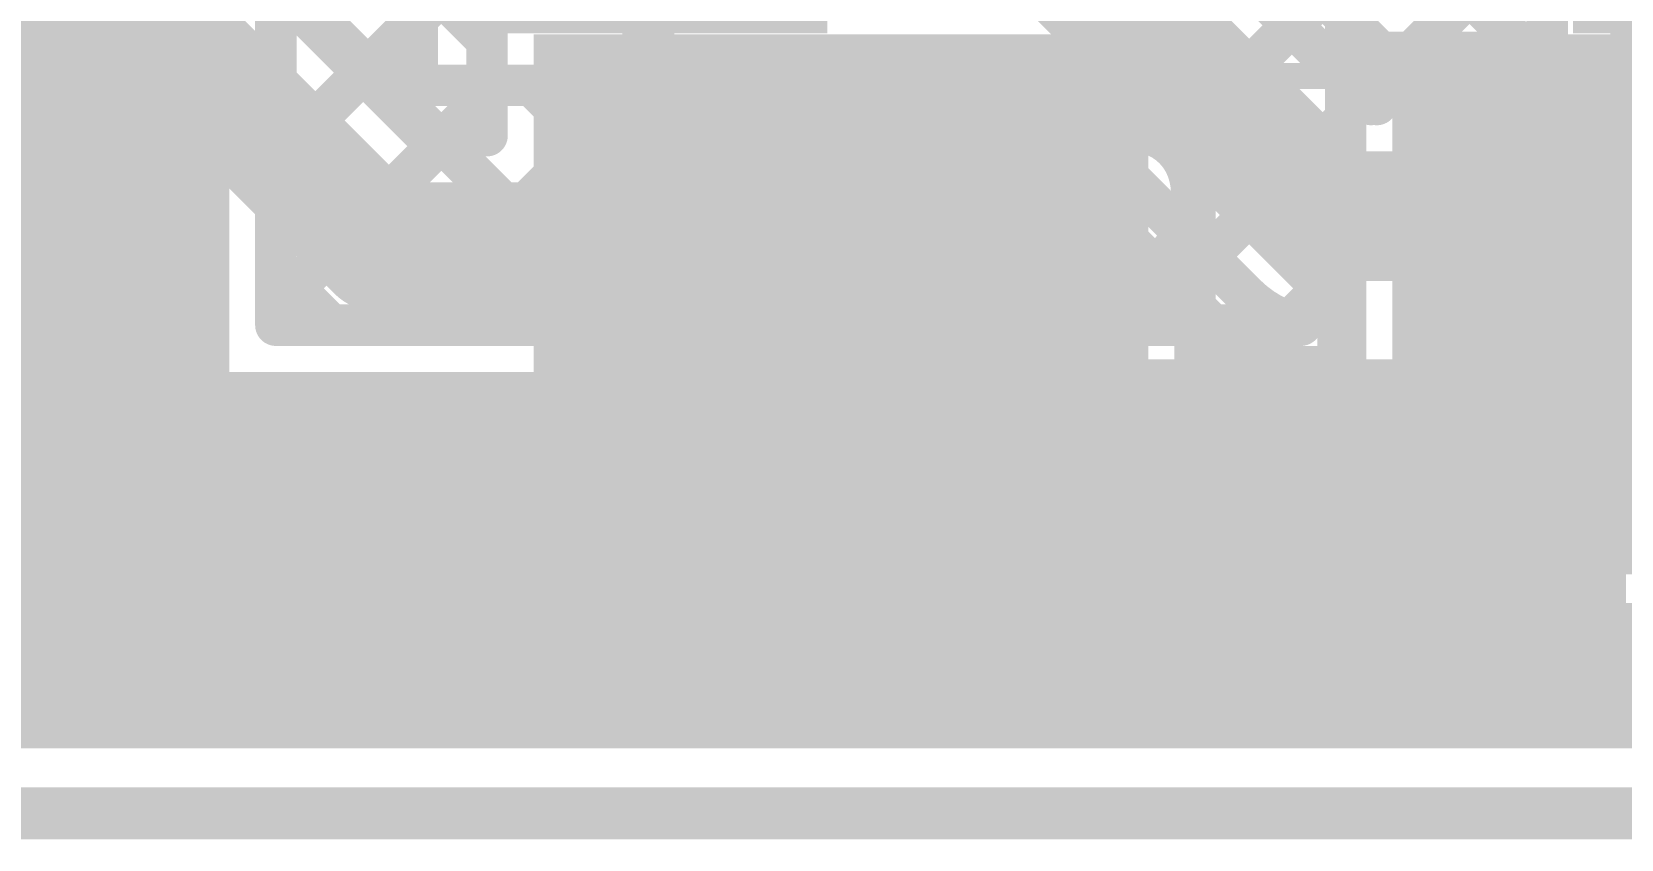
# Model space of a CAD drawing. Header units: millimetres. Extents: x -0.01 to 3.73, y -0.01 to 3.05.
# Drawn here: x 1.961 to 2.2671, y -0.005 to 0.1505 of the extents above; entities that cross this region are included whole.
import ezdxf

# ---------------------------------------------------------------- set-up
doc = ezdxf.new("R2010")
doc.units = ezdxf.units.MM
doc.header["$MEASUREMENT"] = 0
for name, color, linetype in [('BottomLayer', 5, 'Continuous'), ('BottomPaste', 16, 'Continuous'), ('BottomSolder', 6, 'Continuous'), ('Mechanical2', 216, 'Continuous'), ('TopLayer', 1, 'Continuous'), ('TopOverlay', 2, 'Continuous'), ('TopPaste', 8, 'Continuous'), ('TopSolder', 216, 'Continuous')]:
    doc.layers.add(name, color=color, linetype=linetype)
doc.styles.add('Arial', font='', dxfattribs={"height": 0.2})
doc.styles.get('Arial').set_extended_font_data('Arial')

# ---------------------------------------------------------------- blocks, each defined once
blk = doc.blocks.new('SOIC_8_14')
at = {"layer": 'TopLayer'}
for points in [[(-0.07579, 0.08681), (-0.07579, 0.06319), (-0.13681, 0.06319), (-0.13681, 0.08681)], [(0.13681, 0.08681), (0.13681, 0.06319), (0.07579, 0.06319), (0.07579, 0.08681)], [(-0.07579, 0.03681), (-0.07579, 0.01319), (-0.13681, 0.01319), (-0.13681, 0.03681)], [(0.13681, 0.03681), (0.13681, 0.01319), (0.07579, 0.01319), (0.07579, 0.03681)], [(-0.07579, -0.01319), (-0.07579, -0.03681), (-0.13681, -0.03681), (-0.13681, -0.01319)], [(0.13681, -0.01319), (0.13681, -0.03681), (0.07579, -0.03681), (0.07579, -0.01319)], [(-0.07579, -0.06319), (-0.07579, -0.08681), (-0.13681, -0.08681), (-0.13681, -0.06319)], [(0.13681, -0.06319), (0.13681, -0.08681), (0.07579, -0.08681), (0.07579, -0.06319)]]:
    blk.add_hatch(color=1, dxfattribs=at).paths.add_polyline_path(points)
at = {"layer": 'TopPaste'}
for points in [[(-0.07579, 0.08681), (-0.07579, 0.06319), (-0.13681, 0.06319), (-0.13681, 0.08681)], [(0.13681, 0.08681), (0.13681, 0.06319), (0.07579, 0.06319), (0.07579, 0.08681)], [(-0.07579, 0.03681), (-0.07579, 0.01319), (-0.13681, 0.01319), (-0.13681, 0.03681)], [(0.13681, 0.03681), (0.13681, 0.01319), (0.07579, 0.01319), (0.07579, 0.03681)], [(-0.07579, -0.01319), (-0.07579, -0.03681), (-0.13681, -0.03681), (-0.13681, -0.01319)], [(0.13681, -0.01319), (0.13681, -0.03681), (0.07579, -0.03681), (0.07579, -0.01319)], [(-0.07579, -0.06319), (-0.07579, -0.08681), (-0.13681, -0.08681), (-0.13681, -0.06319)], [(0.13681, -0.06319), (0.13681, -0.08681), (0.07579, -0.08681), (0.07579, -0.06319)]]:
    blk.add_hatch(color=8, dxfattribs=at).paths.add_polyline_path(points)
at = {"layer": 'TopSolder'}
for points in [[(-0.07179, 0.09081), (-0.07179, 0.05919), (-0.14081, 0.05919), (-0.14081, 0.09081)], [(0.14081, 0.09081), (0.14081, 0.05919), (0.07179, 0.05919), (0.07179, 0.09081)], [(-0.07179, 0.04081), (-0.07179, 0.00919), (-0.14081, 0.00919), (-0.14081, 0.04081)], [(0.14081, 0.04081), (0.14081, 0.00919), (0.07179, 0.00919), (0.07179, 0.04081)], [(-0.07179, -0.00919), (-0.07179, -0.04081), (-0.14081, -0.04081), (-0.14081, -0.00919)], [(0.14081, -0.00919), (0.14081, -0.04081), (0.07179, -0.04081), (0.07179, -0.00919)], [(-0.07179, -0.05919), (-0.07179, -0.09081), (-0.14081, -0.09081), (-0.14081, -0.05919)], [(0.14081, -0.05919), (0.14081, -0.09081), (0.07179, -0.09081), (0.07179, -0.05919)]]:
    blk.add_hatch(color=216, dxfattribs=at).paths.add_polyline_path(points)
at = {"layer": 'TopOverlay'}
for points, const_width in [([(-0.1056, 0.101, 1), (-0.1184, 0.101, 1)], 0.01), ([(-0.1209, 0.101, 1), (-0.1159, 0.101, 1)], 0.005), ([(-0.1081, 0.101, 1), (-0.1031, 0.101, 1)], 0.005), ([(-0.07325, 0.099, 1), (-0.07075, 0.099, 1)], 0.0025), ([(0.06475, 0.099, 1), (0.06725, 0.099, 1)], 0.0025), ([(-0.07325, -0.099, 1), (-0.07075, -0.099, 1)], 0.0025), ([(0.06475, -0.099, 1), (0.06725, -0.099, 1)], 0.0025)]:
    blk.add_lwpolyline(points, format="xyb", close=True, dxfattribs=dict(at, const_width=const_width))
at = {"layer": 'TopOverlay', "const_width": 0.005}
for points in [[(-0.072, 0.099), (0.066, 0.099)], [(-0.072, -0.099), (0.066, -0.099)]]:
    blk.add_lwpolyline(points, dxfattribs=at)
blk = doc.blocks.new('R__0603_71')
at = {"layer": 'TopLayer'}
for points in [[(-0.015, 0.0175), (-0.015, -0.0175), (-0.045, -0.0175), (-0.045, 0.0175)], [(0.045, 0.0175), (0.045, -0.0175), (0.015, -0.0175), (0.015, 0.0175)]]:
    blk.add_hatch(color=1, dxfattribs=at).paths.add_polyline_path(points)
at = {"layer": 'TopPaste'}
for points in [[(-0.015, 0.0175), (-0.015, -0.0175), (-0.045, -0.0175), (-0.045, 0.0175)], [(0.045, 0.0175), (0.045, -0.0175), (0.015, -0.0175), (0.015, 0.0175)]]:
    blk.add_hatch(color=8, dxfattribs=at).paths.add_polyline_path(points)
at = {"layer": 'TopSolder'}
for points in [[(-0.011, 0.0215), (-0.011, -0.0215), (-0.049, -0.0215), (-0.049, 0.0215)], [(0.049, 0.0215), (0.049, -0.0215), (0.011, -0.0215), (0.011, 0.0215)]]:
    blk.add_hatch(color=216, dxfattribs=at).paths.add_polyline_path(points)
at = {"layer": 'TopOverlay', "const_width": 0.005}
for points in [[(-0.049, 0.021), (0.049, 0.021)], [(-0.049, -0.021), (-0.049, 0.021)], [(0.049, -0.021), (0.049, 0.021)], [(-0.049, -0.021), (0.049, -0.021)]]:
    blk.add_lwpolyline(points, dxfattribs=at)
at = {"layer": 'TopOverlay', "const_width": 0.0025}
for points in [[(-0.05025, 0.021, 1), (-0.04775, 0.021, 1)], [(-0.05025, 0.021, 1), (-0.04775, 0.021, 1)], [(0.04775, 0.021, 1), (0.05025, 0.021, 1)], [(0.04775, 0.021, 1), (0.05025, 0.021, 1)], [(-0.05025, -0.021, 1), (-0.04775, -0.021, 1)], [(-0.05025, -0.021, 1), (-0.04775, -0.021, 1)], [(0.04775, -0.021, 1), (0.05025, -0.021, 1)], [(0.04775, -0.021, 1), (0.05025, -0.021, 1)]]:
    blk.add_lwpolyline(points, format="xyb", close=True, dxfattribs=at)
blk = doc.blocks.new('R__0603_88')
at = {"layer": 'TopLayer'}
for points in [[(-0.015, 0.0175), (-0.015, -0.0175), (-0.045, -0.0175), (-0.045, 0.0175)], [(0.045, 0.0175), (0.045, -0.0175), (0.015, -0.0175), (0.015, 0.0175)]]:
    blk.add_hatch(color=1, dxfattribs=at).paths.add_polyline_path(points)
at = {"layer": 'TopPaste'}
for points in [[(-0.015, 0.0175), (-0.015, -0.0175), (-0.045, -0.0175), (-0.045, 0.0175)], [(0.045, 0.0175), (0.045, -0.0175), (0.015, -0.0175), (0.015, 0.0175)]]:
    blk.add_hatch(color=8, dxfattribs=at).paths.add_polyline_path(points)
at = {"layer": 'TopSolder'}
for points in [[(-0.011, 0.0215), (-0.011, -0.0215), (-0.049, -0.0215), (-0.049, 0.0215)], [(0.049, 0.0215), (0.049, -0.0215), (0.011, -0.0215), (0.011, 0.0215)]]:
    blk.add_hatch(color=216, dxfattribs=at).paths.add_polyline_path(points)
at = {"layer": 'TopOverlay', "const_width": 0.005}
for points in [[(-0.049, 0.021), (0.049, 0.021)], [(-0.049, -0.021), (-0.049, 0.021)], [(0.049, -0.021), (0.049, 0.021)], [(-0.049, -0.021), (0.049, -0.021)]]:
    blk.add_lwpolyline(points, dxfattribs=at)
at = {"layer": 'TopOverlay', "const_width": 0.0025}
for points in [[(-0.05025, 0.021, 1), (-0.04775, 0.021, 1)], [(-0.05025, 0.021, 1), (-0.04775, 0.021, 1)], [(0.04775, 0.021, 1), (0.05025, 0.021, 1)], [(0.04775, 0.021, 1), (0.05025, 0.021, 1)], [(-0.05025, -0.021, 1), (-0.04775, -0.021, 1)], [(-0.05025, -0.021, 1), (-0.04775, -0.021, 1)], [(0.04775, -0.021, 1), (0.05025, -0.021, 1)], [(0.04775, -0.021, 1), (0.05025, -0.021, 1)]]:
    blk.add_lwpolyline(points, format="xyb", close=True, dxfattribs=at)
blk = doc.blocks.new('SMA_B_143')
at = {"layer": 'BottomLayer'}
for points in [[(-0.12795, 0.03346), (-0.02953, 0.03346), (-0.02953, -0.03346), (-0.12795, -0.03346)], [(0.02953, 0.03346), (0.12795, 0.03346), (0.12795, -0.03346), (0.02953, -0.03346)]]:
    blk.add_hatch(color=5, dxfattribs=at).paths.add_polyline_path(points)
at = {"layer": 'BottomPaste'}
for points in [[(-0.12795, 0.03346), (-0.02953, 0.03346), (-0.02953, -0.03346), (-0.12795, -0.03346)], [(0.02953, 0.03346), (0.12795, 0.03346), (0.12795, -0.03346), (0.02953, -0.03346)]]:
    blk.add_hatch(color=16, dxfattribs=at).paths.add_polyline_path(points)
at = {"layer": 'BottomSolder'}
for points in [[(-0.13195, 0.03746), (-0.02553, 0.03746), (-0.02553, -0.03746), (-0.13195, -0.03746)], [(0.02553, 0.03746), (0.13195, 0.03746), (0.13195, -0.03746), (0.02553, -0.03746)]]:
    blk.add_hatch(color=6, dxfattribs=at).paths.add_polyline_path(points)
blk = doc.blocks.new('UCD1H221MNL1GS_163')
at = {"layer": 'TopOverlay', "const_width": 0.005}
for points in [[(-0.16917, -0.11537), (-0.11754, -0.167)], [(-0.11754, -0.167), (0.16753, -0.167)]]:
    blk.add_lwpolyline(points, dxfattribs=at)
at = {"layer": 'TopOverlay', "const_width": 0.0025}
blk.add_lwpolyline([(-0.11879, -0.167, 1), (-0.11629, -0.167, 1)], format="xyb", close=True, dxfattribs=at)
blk.add_lwpolyline([(-0.11879, -0.167, 1), (-0.11629, -0.167, 1)], format="xyb", close=True, dxfattribs=at)

msp = doc.modelspace()

# ---------------------------------------------------------------- hatches: boundary and pattern name
at = {"layer": 'BottomLayer'}
for points in [[(2.265, 0.046), (2.336, 0.046), (2.336, 0.215), (2.265, 0.215)], [(2.05765, 0.046), (2.176, 0.046), (2.176, 0.15), (2.05765, 0.15)], [(2.223, 0.046), (2.336, 0.046), (2.336, 0.15), (2.223, 0.15)]]:
    msp.add_hatch(color=5, dxfattribs=at).paths.add_polyline_path(points)
at = {"layer": 'TopLayer'}
for points in [[(0.574, 0.018), (1.999, 0.018), (1.999, 0.179), (0.574, 0.179)], [(1.859, 0.018), (2.267, 0.018), (2.267, 0.085), (1.859, 0.085)]]:
    msp.add_hatch(color=1, dxfattribs=at).paths.add_polyline_path(points)

# ---------------------------------------------------------------- linework, layer by layer
at = {"layer": 'BottomLayer'}
for points, const_width in [([(1.9955, 0.17372), (2.03872, 0.1305)], 0.008), ([(2.02351, 0.174), (2.04865, 0.14886)], 0.008), ([(2.0248, 0.14261), (2.0562, 0.174)], 0.008), ([(1.974, 0.163), (2.028, 0.109)], 0.025), ([(1.9955, 0.17191), (2.03691, 0.1305)], 0.008), ([(2.185, 0.1331), (2.2209, 0.169)], 0.008), ([(2.19821, 0.169), (2.214, 0.15321)], 0.008), ([(2.04865, 0.1305), (2.04865, 0.159)], 0.008), ([(2.17993, 0.159), (2.185, 0.15393)], 0.008), ([(2.185, 0.086), (2.185, 0.159)], 0.008), ([(2.214, 0.086), (2.214, 0.159)], 0.008), ([(2.185, 0.15393), (2.214, 0.12493)], 0.008), ([(2.04098, 0.1305), (2.04865, 0.13817)], 0.008), ([(2.185, 0.10481), (2.214, 0.13381)], 0.008), ([(2.03691, 0.1305), (2.04865, 0.1305)], 0.008), ([(2.185, 0.12564), (2.214, 0.09664)], 0.008), ([(2.028, 0.109), (2.12226, 0.109)], 0.025), ([(2.19447, 0.086), (2.214, 0.10553)], 0.008), ([(2.185, 0.09736), (2.19636, 0.086)], 0.008), ([(2.185, 0.086), (2.214, 0.086)], 0.008), ([(0.406, 0.025), (2.3515, 0.025)], 0.025)]:
    msp.add_lwpolyline(points, dxfattribs=dict(at, const_width=const_width))
for points, const_width in [([(2.183, 0.15393, 1), (2.187, 0.15393, 1)], 0.004), ([(2.183, 0.15393, 1), (2.187, 0.15393, 1)], 0.004), ([(2.212, 0.15321, 1), (2.216, 0.15321, 1)], 0.004), ([(2.04665, 0.14886, 1), (2.05065, 0.14886, 1)], 0.004), ([(2.0228, 0.14261, 1), (2.0268, 0.14261, 1)], 0.004), ([(2.04665, 0.13817, 1), (2.05065, 0.13817, 1)], 0.004), ([(2.212, 0.13381, 1), (2.216, 0.13381, 1)], 0.004), ([(2.183, 0.1331, 1), (2.187, 0.1331, 1)], 0.004), ([(2.03491, 0.1305, 1), (2.03891, 0.1305, 1)], 0.004), ([(2.03491, 0.1305, 1), (2.03891, 0.1305, 1)], 0.004), ([(2.03672, 0.1305, 1), (2.04072, 0.1305, 1)], 0.004), ([(2.03898, 0.1305, 1), (2.04298, 0.1305, 1)], 0.004), ([(2.04665, 0.1305, 1), (2.05065, 0.1305, 1)], 0.004), ([(2.04665, 0.1305, 1), (2.05065, 0.1305, 1)], 0.004), ([(2.183, 0.12564, 1), (2.187, 0.12564, 1)], 0.004), ([(2.212, 0.12493, 1), (2.216, 0.12493, 1)], 0.004), ([(2.02175, 0.109, 1), (2.03425, 0.109, 1)], 0.0125), ([(2.02175, 0.109, 1), (2.03425, 0.109, 1)], 0.0125), ([(2.11601, 0.109, 1), (2.12851, 0.109, 1)], 0.0125), ([(2.183, 0.10481, 1), (2.187, 0.10481, 1)], 0.004), ([(2.212, 0.10553, 1), (2.216, 0.10553, 1)], 0.004), ([(2.183, 0.09736, 1), (2.187, 0.09736, 1)], 0.004), ([(2.212, 0.09664, 1), (2.216, 0.09664, 1)], 0.004), ([(2.183, 0.086, 1), (2.187, 0.086, 1)], 0.004), ([(2.183, 0.086, 1), (2.187, 0.086, 1)], 0.004), ([(2.19247, 0.086, 1), (2.19647, 0.086, 1)], 0.004), ([(2.19436, 0.086, 1), (2.19836, 0.086, 1)], 0.004), ([(2.212, 0.086, 1), (2.216, 0.086, 1)], 0.004), ([(2.212, 0.086, 1), (2.216, 0.086, 1)], 0.004)]:
    msp.add_lwpolyline(points, format="xyb", close=True, dxfattribs=dict(at, const_width=const_width))
at = {"layer": 'Mechanical2', "const_width": 0.01}
msp.add_lwpolyline([(0, 0), (3.621, 0)], dxfattribs=at)
at = {"layer": 'TopLayer'}
for points, const_width in [([(2.1745, 0.221), (2.249, 0.1465)], 0.008), ([(2.1745, 0.19271), (2.22071, 0.1465)], 0.008), ([(2.20365, 0.15175), (2.2464, 0.1945)], 0.008), ([(2.03519, 0.14019), (2.03519, 0.19181)], 0.008), ([(2.008, 0.094), (2.008, 0.188)], 0.008), ([(2.25279, 0.1465), (2.25279, 0.18681)], 0.008), ([(2.008, 0.15409), (2.03519, 0.18128)], 0.008), ([(2.1745, 0.1809), (2.2189, 0.1365)], 0.008), ([(2.159, 0.166), (2.21, 0.115)], 0.025), ([(2.22669, 0.1465), (2.25279, 0.1726)], 0.008), ([(2.0797, 0.14419), (2.0797, 0.166)], 0.01), ([(2.008, 0.16122), (2.07522, 0.094)], 0.008), ([(2.008, 0.1258), (2.03519, 0.15299)], 0.008), ([(2.22, 0.1465), (2.25279, 0.1465)], 0.008), ([(2.22, 0.13981), (2.22669, 0.1465)], 0.008), ([(2.22, 0.1365), (2.22, 0.1465)], 0.008), ([(2.08933, 0.094), (2.13983, 0.1445)], 0.008), ([(2.12421, 0.1445), (2.15009, 0.1445)], 0.008), ([(2.12421, 0.14019), (2.12421, 0.1445)], 0.008), ([(2.13786, 0.1445), (2.18836, 0.094)], 0.008), ([(2.15009, 0.1445), (2.19479, 0.0998)], 0.008), ([(2.249, 0.115), (2.249, 0.1425)], 0.01), ([(2.008, 0.09752), (2.05066, 0.14019)], 0.008), ([(2.03276, 0.094), (2.07895, 0.14019)], 0.008), ([(2.03519, 0.14019), (2.12421, 0.14019)], 0.008), ([(2.05732, 0.14019), (2.10351, 0.094)], 0.008), ([(2.06105, 0.094), (2.10723, 0.14019)], 0.008), ([(2.0856, 0.14019), (2.13179, 0.094)], 0.008), ([(2.11389, 0.14019), (2.16007, 0.094)], 0.008), ([(2.21779, 0.13761), (2.22, 0.13981)], 0.008), ([(2.11762, 0.094), (2.1591, 0.13549)], 0.008), ([(2.008, 0.13294), (2.04694, 0.094)], 0.008), ([(2.21, 0.115), (2.249, 0.115)], 0.025), ([(2.1459, 0.094), (2.17325, 0.12134)], 0.008), ([(2.249, 0.115), (2.274, 0.115)], 0.01), ([(2.17419, 0.094), (2.18739, 0.1072)], 0.008), ([(2.008, 0.10465), (2.01865, 0.094)], 0.008), ([(2.008, 0.094), (2.20539, 0.094)], 0.008)]:
    msp.add_lwpolyline(points, dxfattribs=dict(at, const_width=const_width))
for points, const_width in [([(2.006, 0.15409, 1), (2.01, 0.15409, 1)], 0.004), ([(2.03319, 0.15299, 1), (2.03719, 0.15299, 1)], 0.004), ([(2.20165, 0.15175, 1), (2.20565, 0.15175, 1)], 0.004), ([(2.218, 0.1465, 1), (2.222, 0.1465, 1)], 0.004), ([(2.218, 0.1465, 1), (2.222, 0.1465, 1)], 0.004), ([(2.21871, 0.1465, 1), (2.22271, 0.1465, 1)], 0.004), ([(2.22469, 0.1465, 1), (2.22869, 0.1465, 1)], 0.004), ([(2.22469, 0.1465, 1), (2.22869, 0.1465, 1)], 0.004), ([(2.247, 0.1465, 1), (2.251, 0.1465, 1)], 0.004), ([(2.25079, 0.1465, 1), (2.25479, 0.1465, 1)], 0.004), ([(2.25079, 0.1465, 1), (2.25479, 0.1465, 1)], 0.004), ([(2.0772, 0.14419, 1), (2.0822, 0.14419, 1)], 0.005), ([(2.12221, 0.1445, 1), (2.12621, 0.1445, 1)], 0.004), ([(2.12221, 0.1445, 1), (2.12621, 0.1445, 1)], 0.004), ([(2.13586, 0.1445, 1), (2.13986, 0.1445, 1)], 0.004), ([(2.13783, 0.1445, 1), (2.14183, 0.1445, 1)], 0.004), ([(2.14809, 0.1445, 1), (2.15209, 0.1445, 1)], 0.004), ([(2.14809, 0.1445, 1), (2.15209, 0.1445, 1)], 0.004), ([(2.2465, 0.1425, 1), (2.2515, 0.1425, 1)], 0.005), ([(2.03319, 0.14019, 1), (2.03719, 0.14019, 1)], 0.004), ([(2.03319, 0.14019, 1), (2.03719, 0.14019, 1)], 0.004), ([(2.04866, 0.14019, 1), (2.05266, 0.14019, 1)], 0.004), ([(2.05532, 0.14019, 1), (2.05932, 0.14019, 1)], 0.004), ([(2.07695, 0.14019, 1), (2.08095, 0.14019, 1)], 0.004), ([(2.0836, 0.14019, 1), (2.0876, 0.14019, 1)], 0.004), ([(2.10523, 0.14019, 1), (2.10923, 0.14019, 1)], 0.004), ([(2.11189, 0.14019, 1), (2.11589, 0.14019, 1)], 0.004), ([(2.12221, 0.14019, 1), (2.12621, 0.14019, 1)], 0.004), ([(2.12221, 0.14019, 1), (2.12621, 0.14019, 1)], 0.004), ([(2.21579, 0.13761, 1), (2.21979, 0.13761, 1)], 0.004), ([(2.218, 0.13981, 1), (2.222, 0.13981, 1)], 0.004), ([(2.218, 0.13981, 1), (2.222, 0.13981, 1)], 0.004), ([(2.1571, 0.13549, 1), (2.1611, 0.13549, 1)], 0.004), ([(2.2169, 0.1365, 1), (2.2209, 0.1365, 1)], 0.004), ([(2.218, 0.1365, 1), (2.222, 0.1365, 1)], 0.004), ([(2.006, 0.13294, 1), (2.01, 0.13294, 1)], 0.004), ([(2.006, 0.1258, 1), (2.01, 0.1258, 1)], 0.004), ([(2.20375, 0.115, 1), (2.21625, 0.115, 1)], 0.0125), ([(2.20375, 0.115, 1), (2.21625, 0.115, 1)], 0.0125), ([(2.24275, 0.115, 1), (2.25525, 0.115, 1)], 0.0125), ([(2.17125, 0.12134, 1), (2.17525, 0.12134, 1)], 0.004), ([(2.2465, 0.115, 1), (2.2515, 0.115, 1)], 0.005), ([(2.2465, 0.115, 1), (2.2515, 0.115, 1)], 0.005), ([(2.18539, 0.1072, 1), (2.18939, 0.1072, 1)], 0.004), ([(2.006, 0.10465, 1), (2.01, 0.10465, 1)], 0.004), ([(2.006, 0.09752, 1), (2.01, 0.09752, 1)], 0.004), ([(2.19279, 0.0998, 1), (2.19679, 0.0998, 1)], 0.004), ([(2.19279, 0.0998, 1), (2.19679, 0.0998, 1)], 0.004), ([(2.19279, 0.0998, 1), (2.19679, 0.0998, 1)], 0.004), ([(2.006, 0.094, 1), (2.01, 0.094, 1)], 0.004), ([(2.006, 0.094, 1), (2.01, 0.094, 1)], 0.004), ([(2.01665, 0.094, 1), (2.02065, 0.094, 1)], 0.004), ([(2.03076, 0.094, 1), (2.03476, 0.094, 1)], 0.004), ([(2.04494, 0.094, 1), (2.04894, 0.094, 1)], 0.004), ([(2.05905, 0.094, 1), (2.06305, 0.094, 1)], 0.004), ([(2.07322, 0.094, 1), (2.07722, 0.094, 1)], 0.004), ([(2.08733, 0.094, 1), (2.09133, 0.094, 1)], 0.004), ([(2.10151, 0.094, 1), (2.10551, 0.094, 1)], 0.004), ([(2.11562, 0.094, 1), (2.11962, 0.094, 1)], 0.004), ([(2.12979, 0.094, 1), (2.13379, 0.094, 1)], 0.004), ([(2.1439, 0.094, 1), (2.1479, 0.094, 1)], 0.004), ([(2.15807, 0.094, 1), (2.16207, 0.094, 1)], 0.004), ([(2.17219, 0.094, 1), (2.17619, 0.094, 1)], 0.004), ([(2.18636, 0.094, 1), (2.19036, 0.094, 1)], 0.004), ([(2.20339, 0.094, 1), (2.20739, 0.094, 1)], 0.004), ([(2.20339, 0.094, 1), (2.20739, 0.094, 1)], 0.004), ([(2.20339, 0.094, 1), (2.20739, 0.094, 1)], 0.004)]:
    msp.add_lwpolyline(points, format="xyb", close=True, dxfattribs=dict(at, const_width=const_width))
at = {"layer": 'TopLayer', "const_width": 0.008}
msp.add_lwpolyline([(2.20539, 0.094, -0.143291), (2.19479, 0.0998)], format="xyb", dxfattribs=at)
msp.add_lwpolyline([(2.20539, 0.094, -0.143291), (2.19479, 0.0998)], format="xyb", dxfattribs=at)

# ---------------------------------------------------------------- block references
for name, p, rotation in [('UCD1H221MNL1GS_163', (1.821, 0.254), 90), ('SMA_B_143', (2.201, 0.109), 180)]:
    msp.add_blockref(name, p, dxfattribs=dict(rotation=rotation))
for name, p in [('SOIC_8_14', (2.186, 0.241)), ('R__0603_88', (2.279, 0.115)), ('R__0603_71', (2.279, 0.059))]:
    msp.add_blockref(name, p)

# ---------------------------------------------------------------- texts
at = {"layer": 'TopOverlay', "style": 'Arial'}
for s, p in [('R21', (2.10169, 0.08201)), ('C39', (1.88635, 0.02001)), ('R38', (2.08635, 0.01801))]:
    msp.add_text(s, height=0.05, dxfattribs=at).set_placement(p)

doc.saveas('drawing.dxf')
